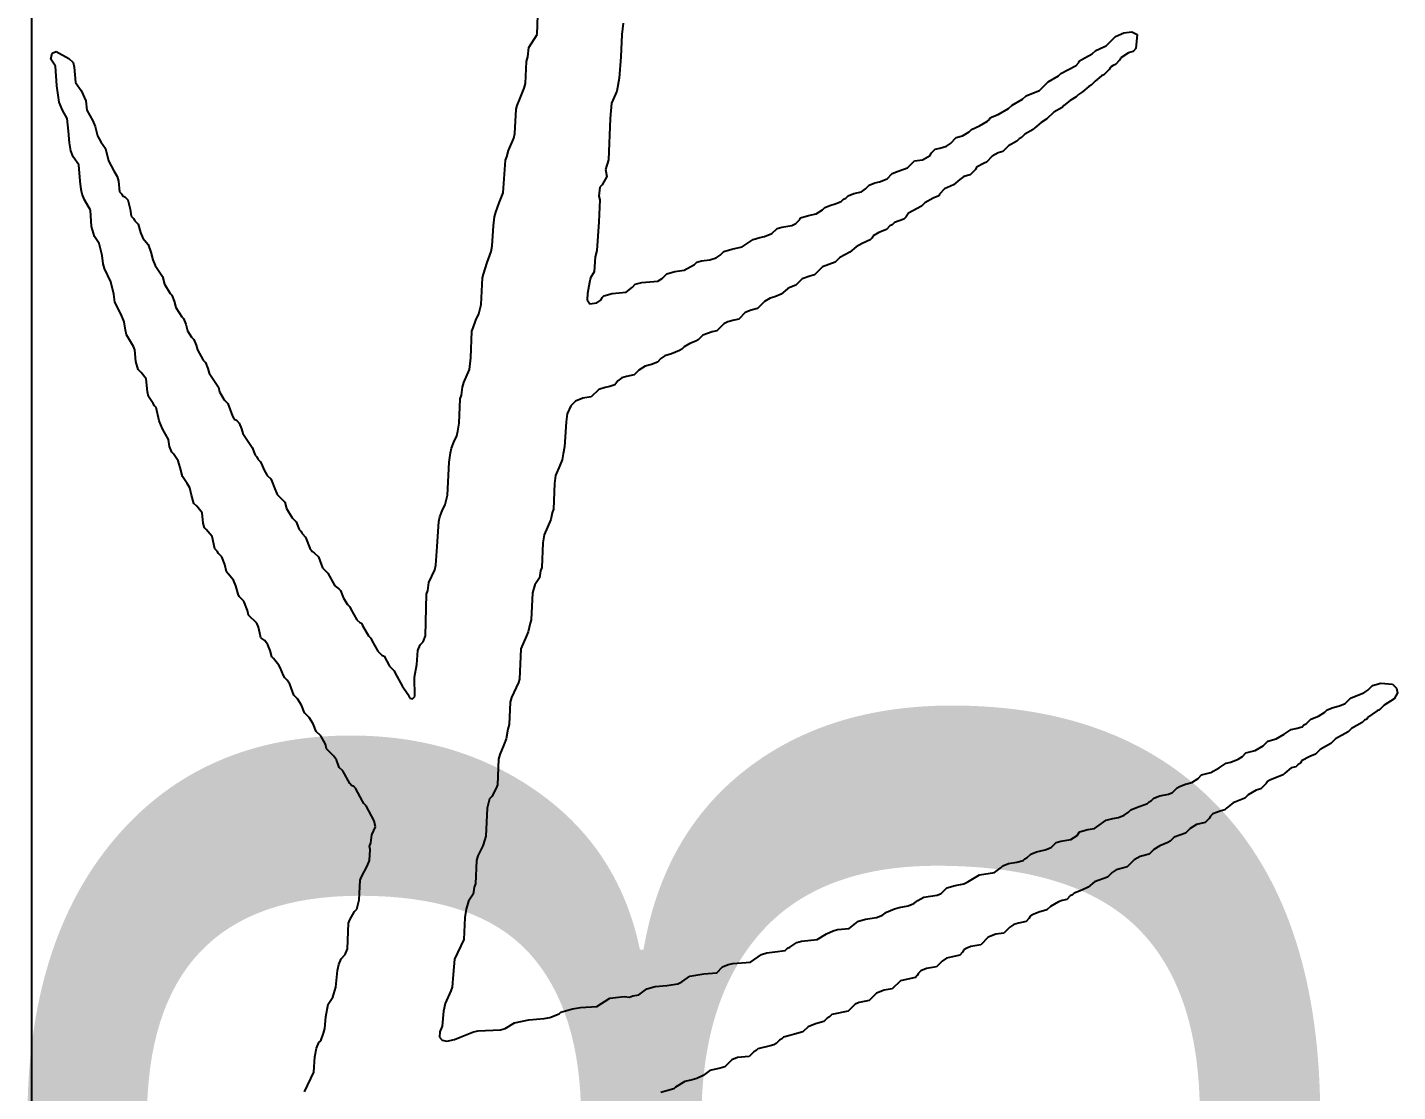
# Model space of a CAD drawing. Header units: inches. Extents: x 0 to 12.8, y -0.1 to 3.7.
# Drawn here: x 0.7211 to 0.76473, y 1.61438 to 1.64826 of the extents above; entities that cross this region are included whole.
import ezdxf

# ---------------------------------------------------------------- set-up
doc = ezdxf.new("R2010")
doc.units = ezdxf.units.IN
doc.header["$MEASUREMENT"] = 0
for name, color, linetype in [('Bottom Overlay', 54, 'Continuous'), ('Top Layer', 1, 'Continuous'), ('Top Overlay', 2, 'Continuous')]:
    doc.layers.add(name, color=color, linetype=linetype)
doc.styles.add('Arial', font='', dxfattribs={"height": 0.2})
doc.styles.get('Arial').set_extended_font_data('Arial')

msp = doc.modelspace()

# ---------------------------------------------------------------- linework, layer by layer
at = {"layer": 'Bottom Overlay'}
for p, q in [((0.737325, 1.648032), (0.737362, 1.648957)), ((0.740065, 1.648402), (0.740028, 1.648032)), ((0.737066, 1.647624), (0.737325, 1.648032)), ((0.740028, 1.648032), (0.739991, 1.647328)), ((0.75545, 1.64768), (0.755747, 1.647976)), ((0.755747, 1.647976), (0.756006, 1.648087)), ((0.756006, 1.648087), (0.756265, 1.648124)), ((0.756265, 1.648124), (0.756432, 1.648032)), ((0.756432, 1.648032), (0.756395, 1.647587)), ((0.721847, 1.647254), (0.721885, 1.647439)), ((0.721885, 1.647439), (0.722014, 1.647495)), ((0.722014, 1.647495), (0.722421, 1.647272)), ((0.737029, 1.647328), (0.737066, 1.647624)), ((0.754673, 1.647236), (0.755006, 1.647421)), ((0.755006, 1.647421), (0.755117, 1.647532)), ((0.755117, 1.647532), (0.755376, 1.647643)), ((0.755376, 1.647643), (0.75545, 1.64768)), ((0.756154, 1.647458), (0.755913, 1.647291)), ((0.756302, 1.647495), (0.756154, 1.647458)), ((0.756395, 1.647587), (0.756302, 1.647495)), ((0.721996, 1.647032), (0.721847, 1.647254)), ((0.722033, 1.646402), (0.721996, 1.647032)), ((0.722421, 1.647272), (0.722551, 1.647143)), ((0.722551, 1.647143), (0.722588, 1.646995)), ((0.722588, 1.646995), (0.722625, 1.646513)), ((0.736955, 1.646476), (0.736992, 1.64718)), ((0.736992, 1.64718), (0.737029, 1.647328)), ((0.739991, 1.647328), (0.739936, 1.646643)), ((0.754006, 1.646791), (0.754488, 1.64705)), ((0.754488, 1.64705), (0.75458, 1.647143)), ((0.75458, 1.647143), (0.754599, 1.647199)), ((0.754599, 1.647199), (0.754673, 1.647236)), ((0.75558, 1.646995), (0.755543, 1.646921)), ((0.755673, 1.64705), (0.75558, 1.646995)), ((0.755747, 1.647087), (0.755673, 1.64705)), ((0.755876, 1.647217), (0.755747, 1.647087)), ((0.755913, 1.647291), (0.755876, 1.647217)), ((0.739936, 1.646643), (0.739862, 1.646236)), ((0.753321, 1.646254), (0.753599, 1.646532)), ((0.753599, 1.646532), (0.753932, 1.646717)), ((0.753932, 1.646717), (0.754006, 1.646791)), ((0.755099, 1.646551), (0.754969, 1.646421)), ((0.755302, 1.646717), (0.755099, 1.646551)), ((0.755376, 1.646754), (0.755302, 1.646717)), ((0.755543, 1.646921), (0.755376, 1.646754)), ((0.722107, 1.645884), (0.722033, 1.646402)), ((0.722625, 1.646513), (0.72281, 1.646254)), ((0.72281, 1.646254), (0.722958, 1.645921)), ((0.736788, 1.646014), (0.736918, 1.646328)), ((0.736918, 1.646328), (0.736955, 1.646476)), ((0.739862, 1.646236), (0.739695, 1.645847)), ((0.752784, 1.645977), (0.752896, 1.646088)), ((0.752896, 1.646088), (0.753081, 1.646162)), ((0.753081, 1.646162), (0.753321, 1.646254)), ((0.754562, 1.646125), (0.754488, 1.646051)), ((0.754691, 1.646217), (0.754562, 1.646125)), ((0.754895, 1.646384), (0.754691, 1.646217)), ((0.754969, 1.646421), (0.754895, 1.646384)), ((0.722218, 1.645625), (0.722107, 1.645884)), ((0.722958, 1.645921), (0.722995, 1.645625)), ((0.736622, 1.644884), (0.736659, 1.645662)), ((0.736659, 1.645662), (0.736696, 1.645773)), ((0.736696, 1.645773), (0.736788, 1.646014)), ((0.739695, 1.645847), (0.739658, 1.645366)), ((0.752007, 1.645495), (0.75234, 1.64568)), ((0.75234, 1.64568), (0.752451, 1.645791)), ((0.752451, 1.645791), (0.752784, 1.645977)), ((0.754043, 1.645717), (0.753784, 1.645569)), ((0.754099, 1.645773), (0.754043, 1.645717)), ((0.754302, 1.64594), (0.754099, 1.645773)), ((0.754488, 1.646051), (0.754302, 1.64594)), ((0.722366, 1.645366), (0.722218, 1.645625)), ((0.722403, 1.644958), (0.722366, 1.645366)), ((0.722995, 1.645625), (0.723181, 1.645291)), ((0.723181, 1.645291), (0.723255, 1.645106)), ((0.739658, 1.645366), (0.739602, 1.644051)), ((0.751414, 1.645125), (0.751673, 1.645273)), ((0.751673, 1.645273), (0.751729, 1.645329)), ((0.751729, 1.645329), (0.751748, 1.645384)), ((0.751748, 1.645384), (0.751822, 1.645421)), ((0.751822, 1.645421), (0.752007, 1.645495)), ((0.753377, 1.645236), (0.753173, 1.645069)), ((0.753562, 1.645347), (0.753377, 1.645236)), ((0.753784, 1.645569), (0.753562, 1.645347)), ((0.72244, 1.644588), (0.722403, 1.644958)), ((0.723255, 1.645106), (0.723329, 1.64481)), ((0.723329, 1.64481), (0.72344, 1.644625)), ((0.736585, 1.644736), (0.736622, 1.644884)), ((0.750674, 1.644755), (0.750877, 1.64481)), ((0.750877, 1.64481), (0.751081, 1.64494)), ((0.751081, 1.64494), (0.751155, 1.645014)), ((0.751155, 1.645014), (0.751414, 1.645125)), ((0.752858, 1.644866), (0.752747, 1.644755)), ((0.753118, 1.645014), (0.752858, 1.644866)), ((0.753173, 1.645069), (0.753118, 1.645014)), ((0.722477, 1.644329), (0.72244, 1.644588)), ((0.72344, 1.644625), (0.723588, 1.644403)), ((0.723588, 1.644403), (0.72368, 1.644014)), ((0.736363, 1.644144), (0.736418, 1.644347)), ((0.736418, 1.644347), (0.736585, 1.644736)), ((0.749878, 1.644255), (0.750007, 1.644384)), ((0.750007, 1.644384), (0.750155, 1.644421)), ((0.750155, 1.644421), (0.750359, 1.644477)), ((0.750359, 1.644477), (0.750489, 1.64457)), ((0.750489, 1.64457), (0.750674, 1.644755)), ((0.75234, 1.644495), (0.752155, 1.64431)), ((0.752599, 1.644644), (0.75234, 1.644495)), ((0.752673, 1.644718), (0.752599, 1.644644)), ((0.752747, 1.644755), (0.752673, 1.644718)), ((0.722551, 1.644144), (0.722477, 1.644329)), ((0.722736, 1.643884), (0.722551, 1.644144)), ((0.72368, 1.644014), (0.723847, 1.643699)), ((0.736251, 1.642996), (0.736325, 1.644033)), ((0.736325, 1.644033), (0.736363, 1.644144)), ((0.739602, 1.644051), (0.73951, 1.643736)), ((0.749119, 1.643792), (0.749341, 1.644014)), ((0.749341, 1.644014), (0.7496, 1.644051)), ((0.7496, 1.644051), (0.749841, 1.644181)), ((0.749841, 1.644181), (0.749878, 1.644255)), ((0.751563, 1.64394), (0.751322, 1.64381)), ((0.751637, 1.643977), (0.751563, 1.64394)), ((0.751822, 1.644162), (0.751637, 1.643977)), ((0.752007, 1.644273), (0.751822, 1.644162)), ((0.752155, 1.64431), (0.752007, 1.644273)), ((0.722773, 1.643366), (0.722736, 1.643884)), ((0.723847, 1.643699), (0.723958, 1.643514)), ((0.723958, 1.643514), (0.723995, 1.643366)), ((0.739547, 1.643514), (0.739399, 1.643255)), ((0.73951, 1.643736), (0.739547, 1.643514)), ((0.748471, 1.64344), (0.748637, 1.643607)), ((0.748637, 1.643607), (0.748822, 1.643681)), ((0.748822, 1.643681), (0.749119, 1.643792)), ((0.750915, 1.643514), (0.750785, 1.643422)), ((0.751118, 1.64357), (0.750915, 1.643514)), ((0.751285, 1.643736), (0.751118, 1.64357)), ((0.751322, 1.64381), (0.751285, 1.643736)), ((0.72281, 1.643107), (0.722773, 1.643366)), ((0.722847, 1.642959), (0.72281, 1.643107)), ((0.723995, 1.643366), (0.724032, 1.643033)), ((0.724032, 1.643033), (0.724106, 1.642959)), ((0.739325, 1.643181), (0.739288, 1.642885)), ((0.739399, 1.643255), (0.739325, 1.643181)), ((0.747415, 1.642977), (0.747656, 1.643033)), ((0.747656, 1.643033), (0.747786, 1.643125)), ((0.747786, 1.643125), (0.747897, 1.643236)), ((0.747897, 1.643236), (0.748082, 1.643311)), ((0.748082, 1.643311), (0.74823, 1.643348)), ((0.74823, 1.643348), (0.748471, 1.64344)), ((0.750304, 1.643125), (0.750137, 1.642959)), ((0.750581, 1.643255), (0.750304, 1.643125)), ((0.750785, 1.643422), (0.750581, 1.643255)), ((0.722921, 1.642774), (0.722847, 1.642959)), ((0.723106, 1.64244), (0.722921, 1.642774)), ((0.724106, 1.642959), (0.724125, 1.642903)), ((0.724125, 1.642903), (0.724199, 1.642866)), ((0.724199, 1.642866), (0.724291, 1.642774)), ((0.724291, 1.642774), (0.724365, 1.642477)), ((0.736011, 1.642385), (0.736122, 1.642681)), ((0.736122, 1.642681), (0.736251, 1.642996)), ((0.739288, 1.642885), (0.739325, 1.642774)), ((0.739325, 1.642774), (0.739288, 1.64207)), ((0.74649, 1.642533), (0.746675, 1.642607)), ((0.746675, 1.642607), (0.746823, 1.642644)), ((0.746823, 1.642644), (0.747008, 1.642718)), ((0.747008, 1.642718), (0.747082, 1.642792)), ((0.747082, 1.642792), (0.747156, 1.642829)), ((0.747156, 1.642829), (0.74723, 1.642903)), ((0.74723, 1.642903), (0.747415, 1.642977)), ((0.749674, 1.642681), (0.749563, 1.64257)), ((0.749933, 1.642829), (0.749674, 1.642681)), ((0.750118, 1.642903), (0.749933, 1.642829)), ((0.750137, 1.642959), (0.750118, 1.642903)), ((0.723144, 1.641922), (0.723106, 1.64244)), ((0.724365, 1.642477), (0.724402, 1.642255)), ((0.724402, 1.642255), (0.724476, 1.642181)), ((0.724476, 1.642181), (0.724514, 1.642107)), ((0.735937, 1.641941), (0.735974, 1.642237)), ((0.735974, 1.642237), (0.736011, 1.642385)), ((0.745694, 1.642144), (0.745712, 1.6422)), ((0.745712, 1.6422), (0.745971, 1.642274)), ((0.745971, 1.642274), (0.746212, 1.642329)), ((0.746212, 1.642329), (0.746416, 1.642459)), ((0.746416, 1.642459), (0.74649, 1.642533)), ((0.749008, 1.642163), (0.748711, 1.642052)), ((0.749063, 1.642218), (0.749008, 1.642163)), ((0.749156, 1.642348), (0.749063, 1.642218)), ((0.749563, 1.64257), (0.749156, 1.642348)), ((0.723236, 1.641607), (0.723144, 1.641922)), ((0.724514, 1.642107), (0.724625, 1.641996)), ((0.724625, 1.641996), (0.724699, 1.641737)), ((0.724699, 1.641737), (0.724773, 1.641552)), ((0.7359, 1.641311), (0.735937, 1.641941)), ((0.739288, 1.64207), (0.739232, 1.641163)), ((0.744805, 1.6417), (0.744972, 1.641866)), ((0.744972, 1.641866), (0.74512, 1.641903)), ((0.74512, 1.641903), (0.745434, 1.641959)), ((0.745434, 1.641959), (0.745564, 1.642015)), ((0.745564, 1.642015), (0.745694, 1.642144)), ((0.748211, 1.641737), (0.748026, 1.641626)), ((0.748452, 1.641829), (0.748211, 1.641737)), ((0.748563, 1.641941), (0.748452, 1.641829)), ((0.748637, 1.641978), (0.748563, 1.641941)), ((0.748711, 1.642052), (0.748637, 1.641978)), ((0.723384, 1.641385), (0.723236, 1.641607)), ((0.723477, 1.640996), (0.723384, 1.641385)), ((0.724773, 1.641552), (0.724939, 1.641348)), ((0.724939, 1.641348), (0.725032, 1.641107)), ((0.735863, 1.641126), (0.7359, 1.641311)), ((0.743861, 1.641274), (0.744212, 1.641515)), ((0.744212, 1.641515), (0.744416, 1.64157)), ((0.744416, 1.64157), (0.744564, 1.641607)), ((0.744564, 1.641607), (0.744805, 1.6417)), ((0.747675, 1.641385), (0.747489, 1.641274)), ((0.747934, 1.641496), (0.747675, 1.641385)), ((0.747989, 1.641552), (0.747934, 1.641496)), ((0.748026, 1.641626), (0.747989, 1.641552)), ((0.723514, 1.640737), (0.723477, 1.640996)), ((0.725032, 1.641107), (0.725087, 1.640867)), ((0.725087, 1.640867), (0.725162, 1.640682)), ((0.735733, 1.640774), (0.735863, 1.641126)), ((0.739177, 1.640959), (0.73914, 1.640478)), ((0.739232, 1.641163), (0.739177, 1.640959)), ((0.742565, 1.64083), (0.742824, 1.640867)), ((0.742824, 1.640867), (0.743027, 1.640922)), ((0.743027, 1.640922), (0.743157, 1.641015)), ((0.743157, 1.641015), (0.743268, 1.641126)), ((0.743268, 1.641126), (0.743527, 1.6412)), ((0.743527, 1.6412), (0.743861, 1.641274)), ((0.746971, 1.640941), (0.746823, 1.640793)), ((0.747286, 1.641107), (0.746971, 1.640941)), ((0.747489, 1.641274), (0.747286, 1.641107)), ((0.723551, 1.640589), (0.723514, 1.640737)), ((0.723754, 1.640163), (0.723551, 1.640589)), ((0.725162, 1.640682), (0.725254, 1.640552)), ((0.725254, 1.640552), (0.725402, 1.64033)), ((0.735622, 1.640404), (0.735733, 1.640774)), ((0.73914, 1.640478), (0.739028, 1.640293)), ((0.741306, 1.640274), (0.741454, 1.640422)), ((0.741454, 1.640422), (0.741713, 1.640496)), ((0.741713, 1.640496), (0.742009, 1.640534)), ((0.742009, 1.640534), (0.742343, 1.640719)), ((0.742343, 1.640719), (0.742417, 1.640793)), ((0.742417, 1.640793), (0.742565, 1.64083)), ((0.746416, 1.640645), (0.746156, 1.640385)), ((0.746823, 1.640793), (0.746416, 1.640645)), ((0.723847, 1.639774), (0.723754, 1.640163)), ((0.725402, 1.64033), (0.725458, 1.640089)), ((0.725458, 1.640089), (0.725643, 1.639793)), ((0.735548, 1.639441), (0.735585, 1.640293)), ((0.735585, 1.640293), (0.735622, 1.640404)), ((0.738992, 1.640145), (0.738936, 1.639793)), ((0.739028, 1.640293), (0.738992, 1.640145)), ((0.740158, 1.63983), (0.740362, 1.639997)), ((0.740362, 1.639997), (0.740454, 1.640089)), ((0.740454, 1.640089), (0.740658, 1.640145)), ((0.740658, 1.640145), (0.741176, 1.640182)), ((0.741176, 1.640182), (0.741306, 1.640274)), ((0.745379, 1.639978), (0.745305, 1.639941)), ((0.745564, 1.640052), (0.745379, 1.639978)), ((0.745768, 1.640256), (0.745564, 1.640052)), ((0.746008, 1.640348), (0.745768, 1.640256)), ((0.746156, 1.640385), (0.746008, 1.640348)), ((0.723884, 1.639515), (0.723847, 1.639774)), ((0.725643, 1.639793), (0.725698, 1.639737)), ((0.725698, 1.639737), (0.725773, 1.639552)), ((0.725773, 1.639552), (0.725828, 1.639349)), ((0.738936, 1.639793), (0.738917, 1.639589)), ((0.738917, 1.639589), (0.73901, 1.63946)), ((0.739232, 1.639497), (0.739362, 1.639589)), ((0.739362, 1.639589), (0.739399, 1.639663)), ((0.739399, 1.639663), (0.739454, 1.639719)), ((0.739454, 1.639719), (0.739714, 1.639793)), ((0.739714, 1.639793), (0.740158, 1.63983)), ((0.744749, 1.639645), (0.744564, 1.639534)), ((0.744897, 1.639682), (0.744749, 1.639645)), ((0.745101, 1.639774), (0.744897, 1.639682)), ((0.745305, 1.639941), (0.745101, 1.639774)), ((0.724088, 1.639126), (0.723884, 1.639515)), ((0.72418, 1.638886), (0.724088, 1.639126)), ((0.725828, 1.639349), (0.726013, 1.639052)), ((0.735381, 1.638941), (0.735474, 1.639145)), ((0.735474, 1.639145), (0.735548, 1.639441)), ((0.73901, 1.63946), (0.739232, 1.639497)), ((0.743953, 1.639182), (0.74375, 1.638978)), ((0.744138, 1.639256), (0.743953, 1.639182)), ((0.744342, 1.639312), (0.744138, 1.639256)), ((0.744564, 1.639534), (0.744342, 1.639312)), ((0.724217, 1.638626), (0.72418, 1.638886)), ((0.726013, 1.639052), (0.726069, 1.638997)), ((0.726069, 1.638997), (0.726143, 1.638812)), ((0.726143, 1.638812), (0.726198, 1.638608)), ((0.735252, 1.638589), (0.735289, 1.638701)), ((0.735289, 1.638701), (0.735381, 1.638941)), ((0.743268, 1.63883), (0.743046, 1.638608)), ((0.743398, 1.638886), (0.743268, 1.63883)), ((0.743601, 1.638941), (0.743398, 1.638886)), ((0.74375, 1.638978), (0.743601, 1.638941)), ((0.724254, 1.638478), (0.724217, 1.638626)), ((0.724476, 1.638108), (0.724254, 1.638478)), ((0.726198, 1.638608), (0.726328, 1.638404)), ((0.726328, 1.638404), (0.726402, 1.63833)), ((0.726402, 1.63833), (0.726476, 1.638145)), ((0.735215, 1.637738), (0.735252, 1.638589)), ((0.742379, 1.638275), (0.742194, 1.638201)), ((0.742454, 1.638312), (0.742379, 1.638275)), ((0.742602, 1.63846), (0.742454, 1.638312)), ((0.742898, 1.638571), (0.742602, 1.63846)), ((0.743046, 1.638608), (0.742898, 1.638571)), ((0.724514, 1.637997), (0.724476, 1.638108)), ((0.72455, 1.637627), (0.724514, 1.637997)), ((0.726476, 1.638145), (0.726513, 1.637997)), ((0.726513, 1.637997), (0.726698, 1.637664)), ((0.741398, 1.637812), (0.741269, 1.637719)), ((0.741602, 1.637867), (0.741398, 1.637812)), ((0.741861, 1.637979), (0.741602, 1.637867)), ((0.741935, 1.638016), (0.741861, 1.637979)), ((0.742009, 1.63809), (0.741935, 1.638016)), ((0.742194, 1.638201), (0.742009, 1.63809)), ((0.724625, 1.637368), (0.72455, 1.637627)), ((0.724717, 1.637275), (0.724625, 1.637368)), ((0.726698, 1.637664), (0.726772, 1.63759)), ((0.726772, 1.63759), (0.726846, 1.637405)), ((0.726846, 1.637405), (0.726883, 1.637256)), ((0.734992, 1.63696), (0.735178, 1.637368)), ((0.735178, 1.637368), (0.735215, 1.637738)), ((0.740769, 1.637479), (0.740565, 1.637349)), ((0.740973, 1.637534), (0.740769, 1.637479)), ((0.741158, 1.637608), (0.740973, 1.637534)), ((0.741269, 1.637719), (0.741158, 1.637608)), ((0.724884, 1.637071), (0.724717, 1.637275)), ((0.724921, 1.636664), (0.724884, 1.637071)), ((0.726883, 1.637256), (0.727179, 1.636812)), ((0.734955, 1.636812), (0.734992, 1.63696)), ((0.739899, 1.637016), (0.739806, 1.636886)), ((0.740028, 1.637108), (0.739899, 1.637016)), ((0.740176, 1.637145), (0.740028, 1.637108)), ((0.740417, 1.637201), (0.740176, 1.637145)), ((0.740565, 1.637349), (0.740417, 1.637201)), ((0.724958, 1.636516), (0.724921, 1.636664)), ((0.725106, 1.636294), (0.724958, 1.636516)), ((0.727179, 1.636812), (0.727217, 1.636664)), ((0.727217, 1.636664), (0.727365, 1.636405)), ((0.734881, 1.636442), (0.734918, 1.636553)), ((0.734918, 1.636553), (0.734955, 1.636812)), ((0.739047, 1.636497), (0.738788, 1.63646)), ((0.739288, 1.636738), (0.739047, 1.636497)), ((0.739491, 1.636794), (0.739288, 1.636738)), ((0.739639, 1.636831), (0.739491, 1.636794)), ((0.739806, 1.636886), (0.739639, 1.636831)), ((0.725143, 1.63622), (0.725106, 1.636294)), ((0.725198, 1.636164), (0.725143, 1.63622)), ((0.725291, 1.635738), (0.725198, 1.636164)), ((0.727365, 1.636405), (0.727476, 1.636294)), ((0.727476, 1.636294), (0.727624, 1.635886)), ((0.734844, 1.635664), (0.734881, 1.636442)), ((0.738399, 1.63622), (0.738288, 1.63596)), ((0.738547, 1.636368), (0.738399, 1.63622)), ((0.738788, 1.63646), (0.738547, 1.636368)), ((0.725402, 1.635479), (0.725291, 1.635738)), ((0.727624, 1.635886), (0.727679, 1.635794)), ((0.727679, 1.635794), (0.727754, 1.635757)), ((0.727754, 1.635757), (0.727846, 1.635664)), ((0.727846, 1.635664), (0.72792, 1.635479)), ((0.734807, 1.635405), (0.734844, 1.635664)), ((0.738251, 1.635701), (0.738195, 1.634905)), ((0.738288, 1.63596), (0.738251, 1.635701)), ((0.725587, 1.635146), (0.725402, 1.635479)), ((0.72792, 1.635479), (0.727957, 1.635331)), ((0.727957, 1.635331), (0.728253, 1.634887)), ((0.734678, 1.635053), (0.73477, 1.635257)), ((0.73477, 1.635257), (0.734807, 1.635405)), ((0.725624, 1.634924), (0.725587, 1.635146)), ((0.725698, 1.634739), (0.725624, 1.634924)), ((0.725754, 1.634683), (0.725698, 1.634739)), ((0.728253, 1.634887), (0.728346, 1.634646)), ((0.734567, 1.63472), (0.734604, 1.634868)), ((0.734604, 1.634868), (0.734678, 1.635053)), ((0.738195, 1.634905), (0.738158, 1.634683)), ((0.725902, 1.634461), (0.725754, 1.634683)), ((0.725958, 1.634257), (0.725902, 1.634461)), ((0.728346, 1.634646), (0.728401, 1.634591)), ((0.728401, 1.634591), (0.728438, 1.634516)), ((0.728438, 1.634516), (0.728513, 1.634442)), ((0.728513, 1.634442), (0.72855, 1.634368)), ((0.72855, 1.634368), (0.728624, 1.634183)), ((0.734474, 1.633369), (0.73453, 1.634424)), ((0.73453, 1.634424), (0.734567, 1.63472)), ((0.738047, 1.634313), (0.737918, 1.633998)), ((0.738121, 1.634498), (0.738047, 1.634313)), ((0.738158, 1.634683), (0.738121, 1.634498)), ((0.726032, 1.633961), (0.725958, 1.634257)), ((0.72618, 1.633739), (0.726032, 1.633961)), ((0.728624, 1.634183), (0.728735, 1.633998)), ((0.728735, 1.633998), (0.728846, 1.633887)), ((0.728846, 1.633887), (0.728883, 1.633813)), ((0.737918, 1.633998), (0.737881, 1.633739)), ((0.726272, 1.633609), (0.72618, 1.633739)), ((0.726328, 1.633369), (0.726272, 1.633609)), ((0.728883, 1.633813), (0.728957, 1.633628)), ((0.728957, 1.633628), (0.729049, 1.633387)), ((0.737881, 1.633739), (0.737844, 1.632924)), ((0.726402, 1.633109), (0.726328, 1.633369)), ((0.726495, 1.633017), (0.726402, 1.633109)), ((0.726661, 1.632813), (0.726495, 1.633017)), ((0.729049, 1.633387), (0.72929, 1.633146)), ((0.72929, 1.633146), (0.729346, 1.632943)), ((0.734307, 1.632869), (0.7344, 1.633072)), ((0.7344, 1.633072), (0.734474, 1.633369)), ((0.726698, 1.63248), (0.726661, 1.632813)), ((0.729346, 1.632943), (0.729531, 1.632646)), ((0.729531, 1.632646), (0.72966, 1.632517)), ((0.734196, 1.632535), (0.734233, 1.632683)), ((0.734233, 1.632683), (0.734307, 1.632869)), ((0.737769, 1.632591), (0.737547, 1.63211)), ((0.737807, 1.632813), (0.737769, 1.632591)), ((0.737844, 1.632924), (0.737807, 1.632813)), ((0.726735, 1.632332), (0.726698, 1.63248)), ((0.726791, 1.632276), (0.726735, 1.632332)), ((0.726976, 1.632054), (0.726791, 1.632276)), ((0.72966, 1.632517), (0.729753, 1.632276)), ((0.729753, 1.632276), (0.729808, 1.632221)), ((0.729808, 1.632221), (0.729846, 1.632147)), ((0.729846, 1.632147), (0.729957, 1.632035)), ((0.734141, 1.631739), (0.734196, 1.632535)), ((0.727068, 1.631665), (0.726976, 1.632054)), ((0.729957, 1.632035), (0.730086, 1.631684)), ((0.730086, 1.631684), (0.73016, 1.631573)), ((0.734104, 1.631147), (0.734141, 1.631739)), ((0.73751, 1.63185), (0.737473, 1.631073)), ((0.737547, 1.63211), (0.73751, 1.63185)), ((0.727143, 1.631591), (0.727068, 1.631665)), ((0.727179, 1.631517), (0.727143, 1.631591)), ((0.727291, 1.631406), (0.727179, 1.631517)), ((0.727383, 1.631165), (0.727291, 1.631406)), ((0.73016, 1.631573), (0.730234, 1.631536)), ((0.730234, 1.631536), (0.730364, 1.631406)), ((0.730364, 1.631406), (0.730494, 1.631054)), ((0.727439, 1.630925), (0.727383, 1.631165)), ((0.727494, 1.630869), (0.727439, 1.630925)), ((0.727661, 1.630666), (0.727494, 1.630869)), ((0.730494, 1.631054), (0.73066, 1.630888)), ((0.73066, 1.630888), (0.730882, 1.63048)), ((0.733882, 1.630591), (0.734067, 1.630999)), ((0.734067, 1.630999), (0.734104, 1.631147)), ((0.737436, 1.630962), (0.737399, 1.63074)), ((0.737473, 1.631073), (0.737436, 1.630962)), ((0.727735, 1.63048), (0.727661, 1.630666)), ((0.727772, 1.630332), (0.727735, 1.63048)), ((0.730882, 1.63048), (0.731012, 1.630388)), ((0.731012, 1.630388), (0.731067, 1.630332)), ((0.733845, 1.630332), (0.733882, 1.630591)), ((0.737251, 1.630517), (0.737177, 1.630258)), ((0.737399, 1.63074), (0.737251, 1.630517)), ((0.727809, 1.630221), (0.727772, 1.630332)), ((0.727846, 1.630147), (0.727809, 1.630221)), ((0.727994, 1.629999), (0.727846, 1.630147)), ((0.728105, 1.629703), (0.727994, 1.629999)), ((0.731067, 1.630332), (0.73116, 1.630092)), ((0.73116, 1.630092), (0.73129, 1.629888)), ((0.73377, 1.628888), (0.733807, 1.630221)), ((0.733807, 1.630221), (0.733845, 1.630332)), ((0.737177, 1.630258), (0.73714, 1.629406)), ((0.728142, 1.629555), (0.728105, 1.629703)), ((0.728401, 1.629296), (0.728142, 1.629555)), ((0.73129, 1.629888), (0.731364, 1.629814)), ((0.731364, 1.629814), (0.731401, 1.62974)), ((0.731401, 1.62974), (0.731586, 1.629406)), ((0.728457, 1.629166), (0.728401, 1.629296)), ((0.728494, 1.628981), (0.728457, 1.629166)), ((0.731586, 1.629406), (0.731678, 1.629314)), ((0.731678, 1.629314), (0.731734, 1.629296)), ((0.731734, 1.629296), (0.731771, 1.629221)), ((0.731771, 1.629221), (0.731956, 1.628888)), ((0.737103, 1.629296), (0.737047, 1.629018)), ((0.73714, 1.629406), (0.737103, 1.629296)), ((0.728531, 1.628833), (0.728494, 1.628981)), ((0.728661, 1.62874), (0.728531, 1.628833)), ((0.728753, 1.62861), (0.728661, 1.62874)), ((0.731956, 1.628888), (0.73203, 1.628814)), ((0.73203, 1.628814), (0.732067, 1.62874)), ((0.732067, 1.62874), (0.732252, 1.628407)), ((0.733604, 1.62861), (0.733696, 1.628703)), ((0.733696, 1.628703), (0.73377, 1.628888)), ((0.736992, 1.628888), (0.736807, 1.628481)), ((0.737047, 1.629018), (0.736992, 1.628888)), ((0.728827, 1.628425), (0.728753, 1.62861)), ((0.728883, 1.628222), (0.728827, 1.628425)), ((0.728938, 1.628166), (0.728883, 1.628222)), ((0.732252, 1.628407), (0.732382, 1.628277)), ((0.732382, 1.628277), (0.732456, 1.62824)), ((0.732456, 1.62824), (0.732623, 1.627925)), ((0.733493, 1.627981), (0.73353, 1.628425)), ((0.73353, 1.628425), (0.733604, 1.62861)), ((0.736807, 1.628481), (0.73677, 1.627518)), ((0.729105, 1.627962), (0.728938, 1.628166)), ((0.729142, 1.627888), (0.729105, 1.627962)), ((0.729253, 1.627629), (0.729142, 1.627888)), ((0.732623, 1.627925), (0.732771, 1.627777)), ((0.732771, 1.627777), (0.732808, 1.627703)), ((0.733419, 1.627574), (0.733493, 1.627981)), ((0.72929, 1.627555), (0.729253, 1.627629)), ((0.729364, 1.627481), (0.72929, 1.627555)), ((0.729457, 1.627352), (0.729364, 1.627481)), ((0.729586, 1.627), (0.729457, 1.627352)), ((0.732808, 1.627703), (0.73303, 1.627296)), ((0.733437, 1.626963), (0.733419, 1.627574)), ((0.736733, 1.627407), (0.736511, 1.626926)), ((0.73677, 1.627518), (0.736733, 1.627407)), ((0.76393, 1.627314), (0.764189, 1.627388)), ((0.764189, 1.627388), (0.764559, 1.627352)), ((0.764559, 1.627352), (0.764689, 1.627222)), ((0.729697, 1.626889), (0.729586, 1.627)), ((0.729827, 1.626685), (0.729697, 1.626889)), ((0.73303, 1.627296), (0.733215, 1.627037)), ((0.733215, 1.627037), (0.733271, 1.626907)), ((0.733271, 1.626907), (0.733363, 1.626889)), ((0.733363, 1.626889), (0.733437, 1.626963)), ((0.736511, 1.626926), (0.736474, 1.626778)), ((0.76306, 1.62674), (0.763226, 1.626907)), ((0.763226, 1.626907), (0.763411, 1.626981)), ((0.763411, 1.626981), (0.763652, 1.627074)), ((0.763652, 1.627074), (0.763782, 1.627166)), ((0.763782, 1.627166), (0.76393, 1.627314)), ((0.764615, 1.626889), (0.7643, 1.626685)), ((0.764726, 1.627074), (0.764615, 1.626889)), ((0.764689, 1.627222), (0.764726, 1.627074)), ((0.72992, 1.626444), (0.729827, 1.626685)), ((0.736474, 1.626778), (0.736437, 1.626074)), ((0.762208, 1.626333), (0.762412, 1.626463)), ((0.762412, 1.626463), (0.762486, 1.626537)), ((0.762486, 1.626537), (0.762671, 1.626611)), ((0.762671, 1.626611), (0.762875, 1.626667)), ((0.762875, 1.626667), (0.76306, 1.62674)), ((0.764078, 1.6265), (0.763763, 1.626296)), ((0.764152, 1.626537), (0.764078, 1.6265)), ((0.7643, 1.626685), (0.764152, 1.626537)), ((0.730068, 1.626296), (0.72992, 1.626444)), ((0.730197, 1.626092), (0.730068, 1.626296)), ((0.73029, 1.625852), (0.730197, 1.626092)), ((0.736437, 1.626074), (0.736399, 1.625926)), ((0.76169, 1.626), (0.761745, 1.626056)), ((0.761745, 1.626056), (0.761819, 1.626092)), ((0.761819, 1.626092), (0.761967, 1.626241)), ((0.761967, 1.626241), (0.762208, 1.626333)), ((0.763597, 1.62613), (0.763263, 1.625944)), ((0.763671, 1.626204), (0.763597, 1.62613)), ((0.763745, 1.626241), (0.763671, 1.626204)), ((0.763763, 1.626296), (0.763745, 1.626241)), ((0.730438, 1.625704), (0.73029, 1.625852)), ((0.730586, 1.625444), (0.730438, 1.625704)), ((0.736344, 1.625611), (0.73627, 1.625426)), ((0.736399, 1.625926), (0.736344, 1.625611)), ((0.760597, 1.625537), (0.760857, 1.625611)), ((0.760857, 1.625611), (0.761116, 1.625759)), ((0.761116, 1.625759), (0.761338, 1.625907)), ((0.761338, 1.625907), (0.761486, 1.625944)), ((0.761486, 1.625944), (0.76169, 1.626)), ((0.762745, 1.625611), (0.762597, 1.625463)), ((0.763152, 1.625833), (0.762745, 1.625611)), ((0.763263, 1.625944), (0.763152, 1.625833)), ((0.730623, 1.625296), (0.730586, 1.625444)), ((0.730845, 1.625074), (0.730623, 1.625296)), ((0.73627, 1.625426), (0.73614, 1.625111)), ((0.759783, 1.625056), (0.759894, 1.625167)), ((0.759894, 1.625167), (0.76019, 1.625241)), ((0.76019, 1.625241), (0.760449, 1.625389)), ((0.760449, 1.625389), (0.760597, 1.625537)), ((0.762263, 1.625278), (0.762115, 1.62513)), ((0.762597, 1.625463), (0.762263, 1.625278)), ((0.730938, 1.624945), (0.730845, 1.625074)), ((0.73103, 1.624704), (0.730938, 1.624945)), ((0.731141, 1.624593), (0.73103, 1.624704)), ((0.736103, 1.624963), (0.736066, 1.624149)), ((0.73614, 1.625111), (0.736103, 1.624963)), ((0.759042, 1.624686), (0.759264, 1.624834)), ((0.759264, 1.624834), (0.759412, 1.624871)), ((0.759412, 1.624871), (0.759653, 1.624963)), ((0.759653, 1.624963), (0.759783, 1.625056)), ((0.761486, 1.624723), (0.761338, 1.624686)), ((0.76156, 1.624797), (0.761486, 1.624723)), ((0.761634, 1.624834), (0.76156, 1.624797)), ((0.761671, 1.624908), (0.761634, 1.624834)), ((0.76193, 1.625056), (0.761671, 1.624908)), ((0.762115, 1.62513), (0.76193, 1.625056)), ((0.731364, 1.624186), (0.731141, 1.624593)), ((0.758172, 1.624223), (0.758376, 1.624352)), ((0.758376, 1.624352), (0.758487, 1.624463)), ((0.758487, 1.624463), (0.758783, 1.624537)), ((0.758783, 1.624537), (0.759042, 1.624686)), ((0.760653, 1.624297), (0.760579, 1.62426)), ((0.760894, 1.624389), (0.760653, 1.624297)), ((0.761079, 1.624463), (0.760894, 1.624389)), ((0.761134, 1.624519), (0.761079, 1.624463)), ((0.761338, 1.624686), (0.761134, 1.624519)), ((0.731419, 1.62413), (0.731364, 1.624186)), ((0.731493, 1.624093), (0.731419, 1.62413)), ((0.731549, 1.624038), (0.731493, 1.624093)), ((0.731771, 1.62363), (0.731549, 1.624038)), ((0.736029, 1.624038), (0.735881, 1.623778)), ((0.736066, 1.624149), (0.736029, 1.624038)), ((0.757154, 1.623797), (0.757431, 1.623852)), ((0.757431, 1.623852), (0.757561, 1.623908)), ((0.757561, 1.623908), (0.757709, 1.624056)), ((0.757709, 1.624056), (0.757783, 1.624093)), ((0.757783, 1.624093), (0.757968, 1.624167)), ((0.757968, 1.624167), (0.758172, 1.624223)), ((0.759968, 1.623834), (0.759857, 1.623723)), ((0.760227, 1.623982), (0.759968, 1.623834)), ((0.760375, 1.624019), (0.760227, 1.623982)), ((0.760542, 1.624186), (0.760375, 1.624019)), ((0.760579, 1.62426), (0.760542, 1.624186)), ((0.731808, 1.623556), (0.731771, 1.62363)), ((0.731882, 1.623482), (0.731808, 1.623556)), ((0.732141, 1.623001), (0.731882, 1.623482)), ((0.735733, 1.623408), (0.735696, 1.622519)), ((0.735807, 1.623704), (0.735733, 1.623408)), ((0.735881, 1.623778), (0.735807, 1.623704)), ((0.756228, 1.623352), (0.756413, 1.623427)), ((0.756413, 1.623427), (0.756765, 1.623556)), ((0.756765, 1.623556), (0.75682, 1.623612)), ((0.75682, 1.623612), (0.756895, 1.623649)), ((0.756895, 1.623649), (0.756969, 1.623723)), ((0.756969, 1.623723), (0.757154, 1.623797)), ((0.759283, 1.623408), (0.759227, 1.623352)), ((0.759486, 1.623575), (0.759283, 1.623408)), ((0.759857, 1.623723), (0.759486, 1.623575)), ((0.732178, 1.622816), (0.732141, 1.623001)), ((0.75508, 1.62276), (0.75545, 1.623019)), ((0.75545, 1.623019), (0.755654, 1.623075)), ((0.755654, 1.623075), (0.755839, 1.623112)), ((0.755839, 1.623112), (0.756024, 1.623186)), ((0.756024, 1.623186), (0.756154, 1.623278)), ((0.756154, 1.623278), (0.756228, 1.623352)), ((0.758727, 1.623075), (0.758598, 1.622945)), ((0.758764, 1.623149), (0.758727, 1.623075)), ((0.758838, 1.623223), (0.758764, 1.623149)), ((0.759079, 1.623315), (0.758838, 1.623223)), ((0.759227, 1.623352), (0.759079, 1.623315)), ((0.73203, 1.622297), (0.732067, 1.622556)), ((0.732067, 1.622556), (0.732178, 1.622816)), ((0.754321, 1.622408), (0.754525, 1.622538)), ((0.754525, 1.622538), (0.754599, 1.622649)), ((0.754599, 1.622649), (0.754858, 1.622723)), ((0.754858, 1.622723), (0.75508, 1.62276)), ((0.757968, 1.622612), (0.757617, 1.622482)), ((0.758116, 1.62276), (0.757968, 1.622612)), ((0.75832, 1.62289), (0.758116, 1.62276)), ((0.758598, 1.622945), (0.75832, 1.62289)), ((0.731993, 1.622186), (0.73203, 1.622297)), ((0.732012, 1.622094), (0.731993, 1.622186)), ((0.731993, 1.621742), (0.732012, 1.622094)), ((0.735603, 1.622205), (0.735437, 1.62189)), ((0.735659, 1.622408), (0.735603, 1.622205)), ((0.735696, 1.622519), (0.735659, 1.622408)), ((0.753506, 1.622075), (0.753692, 1.622149)), ((0.753692, 1.622149), (0.753858, 1.622316)), ((0.753858, 1.622316), (0.754006, 1.622353)), ((0.754006, 1.622353), (0.754321, 1.622408)), ((0.756969, 1.622094), (0.75682, 1.621945)), ((0.757154, 1.622205), (0.756969, 1.622094)), ((0.757413, 1.622316), (0.757154, 1.622205)), ((0.757487, 1.622353), (0.757413, 1.622316)), ((0.757617, 1.622482), (0.757487, 1.622353)), ((0.731919, 1.621557), (0.731993, 1.621742)), ((0.7354, 1.621742), (0.735363, 1.621001)), ((0.735437, 1.62189), (0.7354, 1.621742)), ((0.752155, 1.621575), (0.75234, 1.621649)), ((0.75234, 1.621649), (0.752599, 1.621686)), ((0.752599, 1.621686), (0.752803, 1.621742)), ((0.752803, 1.621742), (0.752858, 1.621797)), ((0.752858, 1.621797), (0.752933, 1.621834)), ((0.752933, 1.621834), (0.753044, 1.621945)), ((0.753044, 1.621945), (0.753229, 1.622019)), ((0.753229, 1.622019), (0.753506, 1.622075)), ((0.756339, 1.62176), (0.756117, 1.621538)), ((0.756524, 1.621871), (0.756339, 1.62176)), ((0.75682, 1.621945), (0.756524, 1.621871)), ((0.731697, 1.621112), (0.731734, 1.621223)), ((0.731734, 1.621223), (0.731919, 1.621557)), ((0.751044, 1.621057), (0.751414, 1.621279)), ((0.751414, 1.621279), (0.751896, 1.621353)), ((0.751896, 1.621353), (0.752099, 1.62152)), ((0.752099, 1.62152), (0.752155, 1.621575)), ((0.755636, 1.621353), (0.755487, 1.621205)), ((0.755765, 1.621446), (0.755636, 1.621353)), ((0.755969, 1.621501), (0.755765, 1.621446)), ((0.756117, 1.621538), (0.755969, 1.621501)), ((0.73166, 1.620483), (0.731697, 1.621112)), ((0.735326, 1.62089), (0.735289, 1.620668)), ((0.735363, 1.621001), (0.735326, 1.62089)), ((0.750192, 1.620686), (0.750378, 1.620872)), ((0.750378, 1.620872), (0.750637, 1.620946)), ((0.750637, 1.620946), (0.750915, 1.621001)), ((0.750915, 1.621001), (0.751044, 1.621057)), ((0.754673, 1.620797), (0.754432, 1.620705)), ((0.754876, 1.62089), (0.754673, 1.620797)), ((0.75508, 1.621057), (0.754876, 1.62089)), ((0.755487, 1.621205), (0.75508, 1.621057)), ((0.731586, 1.620187), (0.73166, 1.620483)), ((0.73514, 1.620446), (0.735066, 1.620187)), ((0.735289, 1.620668), (0.73514, 1.620446)), ((0.749137, 1.620298), (0.749322, 1.620372)), ((0.749322, 1.620372), (0.749452, 1.620464)), ((0.749452, 1.620464), (0.749637, 1.620575)), ((0.749637, 1.620575), (0.750063, 1.620631)), ((0.750063, 1.620631), (0.750192, 1.620686)), ((0.753932, 1.620427), (0.753673, 1.620279)), ((0.754043, 1.620464), (0.753932, 1.620427)), ((0.754191, 1.620501), (0.754043, 1.620464)), ((0.754302, 1.620612), (0.754191, 1.620501)), ((0.754377, 1.620649), (0.754302, 1.620612)), ((0.754432, 1.620705), (0.754377, 1.620649)), ((0.731364, 1.619853), (0.731512, 1.620113)), ((0.731512, 1.620113), (0.731586, 1.620187)), ((0.73503, 1.619927), (0.734992, 1.619224)), ((0.735066, 1.620187), (0.73503, 1.619927)), ((0.747786, 1.619872), (0.748137, 1.619927)), ((0.748137, 1.619927), (0.748323, 1.620001)), ((0.748323, 1.620001), (0.748452, 1.620094)), ((0.748452, 1.620094), (0.748711, 1.620205)), ((0.748711, 1.620205), (0.748859, 1.620242)), ((0.748859, 1.620242), (0.749137, 1.620298)), ((0.753025, 1.619964), (0.752988, 1.61989)), ((0.753118, 1.62002), (0.753025, 1.619964)), ((0.753303, 1.620094), (0.753118, 1.62002)), ((0.753562, 1.620168), (0.753303, 1.620094)), ((0.753673, 1.620279), (0.753562, 1.620168)), ((0.73129, 1.618928), (0.731327, 1.619742)), ((0.731327, 1.619742), (0.731364, 1.619853)), ((0.746545, 1.619409), (0.746749, 1.619502)), ((0.746749, 1.619502), (0.746897, 1.619539)), ((0.746897, 1.619539), (0.747267, 1.619576)), ((0.747267, 1.619576), (0.747471, 1.619742)), ((0.747471, 1.619742), (0.747526, 1.619798)), ((0.747526, 1.619798), (0.747786, 1.619872)), ((0.752377, 1.619613), (0.752192, 1.619428)), ((0.752507, 1.619705), (0.752377, 1.619613)), ((0.752655, 1.619742), (0.752507, 1.619705)), ((0.752896, 1.619798), (0.752655, 1.619742)), ((0.752988, 1.61989), (0.752896, 1.619798)), ((0.734992, 1.619224), (0.734696, 1.618594)), ((0.745379, 1.618983), (0.745601, 1.619131)), ((0.745601, 1.619131), (0.745749, 1.619168)), ((0.745749, 1.619168), (0.746249, 1.619224)), ((0.746249, 1.619224), (0.746545, 1.619409)), ((0.751451, 1.619057), (0.751137, 1.619002)), ((0.751692, 1.619298), (0.751451, 1.619057)), ((0.751933, 1.61939), (0.751692, 1.619298)), ((0.752192, 1.619428), (0.751933, 1.61939)), ((0.731012, 1.618428), (0.731086, 1.618613)), ((0.731086, 1.618613), (0.731216, 1.618742)), ((0.731216, 1.618742), (0.73129, 1.618928)), ((0.734696, 1.618594), (0.734659, 1.618113)), ((0.74412, 1.618502), (0.744472, 1.618742)), ((0.744472, 1.618742), (0.744638, 1.618798)), ((0.744638, 1.618798), (0.744897, 1.618835)), ((0.744897, 1.618835), (0.745231, 1.618872)), ((0.745231, 1.618872), (0.745305, 1.618946)), ((0.745305, 1.618946), (0.745379, 1.618983)), ((0.750359, 1.618631), (0.750229, 1.618539)), ((0.750785, 1.618724), (0.750359, 1.618631)), ((0.750877, 1.618817), (0.750785, 1.618724)), ((0.750915, 1.618891), (0.750877, 1.618817)), ((0.751007, 1.618946), (0.750915, 1.618891)), ((0.751137, 1.619002), (0.751007, 1.618946)), ((0.730919, 1.617706), (0.730975, 1.618243)), ((0.730975, 1.618243), (0.731012, 1.618428)), ((0.742639, 1.618132), (0.743046, 1.618168)), ((0.743046, 1.618168), (0.743231, 1.618354)), ((0.743231, 1.618354), (0.743416, 1.618428)), ((0.743416, 1.618428), (0.743564, 1.618465)), ((0.743564, 1.618465), (0.74412, 1.618502)), ((0.749544, 1.618224), (0.74947, 1.61815)), ((0.74973, 1.618298), (0.749544, 1.618224)), ((0.750044, 1.618354), (0.74973, 1.618298)), ((0.750229, 1.618539), (0.750044, 1.618354)), ((0.734659, 1.618113), (0.734622, 1.617706)), ((0.740824, 1.61765), (0.741084, 1.617724)), ((0.741084, 1.617724), (0.741454, 1.617761)), ((0.741454, 1.617761), (0.741806, 1.617817)), ((0.741806, 1.617817), (0.741935, 1.617872)), ((0.741935, 1.617872), (0.742194, 1.618057)), ((0.742194, 1.618057), (0.742639, 1.618132)), ((0.748896, 1.617909), (0.748637, 1.61765)), ((0.74923, 1.617983), (0.748896, 1.617909)), ((0.749378, 1.61802), (0.74923, 1.617983)), ((0.749433, 1.618076), (0.749378, 1.61802)), ((0.74947, 1.61815), (0.749433, 1.618076)), ((0.730679, 1.617169), (0.730827, 1.617391)), ((0.730827, 1.617391), (0.730919, 1.617706)), ((0.734585, 1.617595), (0.7344, 1.617187)), ((0.734622, 1.617706), (0.734585, 1.617595)), ((0.739232, 1.617095), (0.739639, 1.617354)), ((0.739639, 1.617354), (0.740102, 1.617409)), ((0.740102, 1.617409), (0.740269, 1.617391)), ((0.740269, 1.617391), (0.74038, 1.617428)), ((0.74038, 1.617428), (0.740565, 1.617465)), ((0.740565, 1.617465), (0.740824, 1.61765)), ((0.748137, 1.617521), (0.747897, 1.61728)), ((0.748378, 1.617613), (0.748137, 1.617521)), ((0.748637, 1.61765), (0.748378, 1.617613)), ((0.730605, 1.616761), (0.730679, 1.617169)), ((0.734344, 1.616947), (0.734307, 1.616465)), ((0.7344, 1.617187), (0.734344, 1.616947)), ((0.737733, 1.616743), (0.738029, 1.616854)), ((0.738029, 1.616854), (0.738084, 1.61691)), ((0.738084, 1.61691), (0.738455, 1.617021)), ((0.738455, 1.617021), (0.738714, 1.617058)), ((0.738714, 1.617058), (0.739232, 1.617095)), ((0.74723, 1.616947), (0.746712, 1.616836)), ((0.747452, 1.617169), (0.74723, 1.616947)), ((0.747582, 1.617224), (0.747452, 1.617169)), ((0.747897, 1.61728), (0.747582, 1.617224)), ((0.730568, 1.616391), (0.730605, 1.616761)), ((0.734307, 1.616465), (0.734233, 1.61628)), ((0.736307, 1.616391), (0.736603, 1.616576)), ((0.736603, 1.616576), (0.737066, 1.616669)), ((0.737066, 1.616669), (0.737547, 1.616706)), ((0.737547, 1.616706), (0.737733, 1.616743)), ((0.745953, 1.616447), (0.745786, 1.61628)), ((0.746193, 1.616539), (0.745953, 1.616447)), ((0.746453, 1.616613), (0.746193, 1.616539)), ((0.746564, 1.616724), (0.746453, 1.616613)), ((0.746638, 1.616761), (0.746564, 1.616724)), ((0.746712, 1.616836), (0.746638, 1.616761)), ((0.730382, 1.615947), (0.730438, 1.616002)), ((0.730438, 1.616002), (0.730531, 1.616243)), ((0.730531, 1.616243), (0.730568, 1.616391)), ((0.734233, 1.61628), (0.734215, 1.616113)), ((0.734215, 1.616113), (0.734307, 1.616021)), ((0.734307, 1.616021), (0.734456, 1.615984)), ((0.734456, 1.615984), (0.734696, 1.616039)), ((0.734696, 1.616039), (0.734881, 1.616113)), ((0.734881, 1.616113), (0.735307, 1.61628)), ((0.735307, 1.61628), (0.735455, 1.616317)), ((0.735455, 1.616317), (0.736159, 1.616354)), ((0.736159, 1.616354), (0.736307, 1.616391)), ((0.745046, 1.616021), (0.744934, 1.61591)), ((0.74512, 1.616058), (0.745046, 1.616021)), ((0.745175, 1.616113), (0.74512, 1.616058)), ((0.745379, 1.616169), (0.745175, 1.616113)), ((0.745527, 1.616206), (0.745379, 1.616169)), ((0.745786, 1.61628), (0.745527, 1.616206)), ((0.730253, 1.615484), (0.730308, 1.615762)), ((0.730308, 1.615762), (0.730382, 1.615947)), ((0.744231, 1.615651), (0.744083, 1.615503)), ((0.744305, 1.615688), (0.744231, 1.615651)), ((0.74436, 1.615743), (0.744305, 1.615688)), ((0.744749, 1.615836), (0.74436, 1.615743)), ((0.74486, 1.615873), (0.744749, 1.615836)), ((0.744934, 1.61591), (0.74486, 1.615873)), ((0.730216, 1.615003), (0.730253, 1.615484)), ((0.743157, 1.615132), (0.742824, 1.615058)), ((0.743305, 1.615169), (0.743157, 1.615132)), ((0.743527, 1.615391), (0.743305, 1.615169)), ((0.743712, 1.615465), (0.743527, 1.615391)), ((0.744083, 1.615503), (0.743712, 1.615465)), ((0.72992, 1.614373), (0.730216, 1.615003)), ((0.742028, 1.614706), (0.741731, 1.614521)), ((0.742268, 1.614762), (0.742028, 1.614706)), ((0.742417, 1.614799), (0.742268, 1.614762)), ((0.74262, 1.614892), (0.742417, 1.614799)), ((0.742824, 1.615058), (0.74262, 1.614892)), ((0.741417, 1.614392), (0.741269, 1.614355)), ((0.741676, 1.614466), (0.741417, 1.614392)), ((0.741731, 1.614521), (0.741676, 1.614466))]:
    msp.add_line(p, q, dxfattribs=at)
at = {"layer": 'Top Layer'}
msp.add_line((0.72124, 1.601195), (0.72124, 1.855359), dxfattribs=at)

# ---------------------------------------------------------------- texts
at = {"layer": 'Top Overlay', "style": 'Arial'}
msp.add_text('R8', height=0.04, rotation=90, dxfattribs=at).set_placement((0.761694, 1.557678))

doc.saveas('drawing.dxf')
